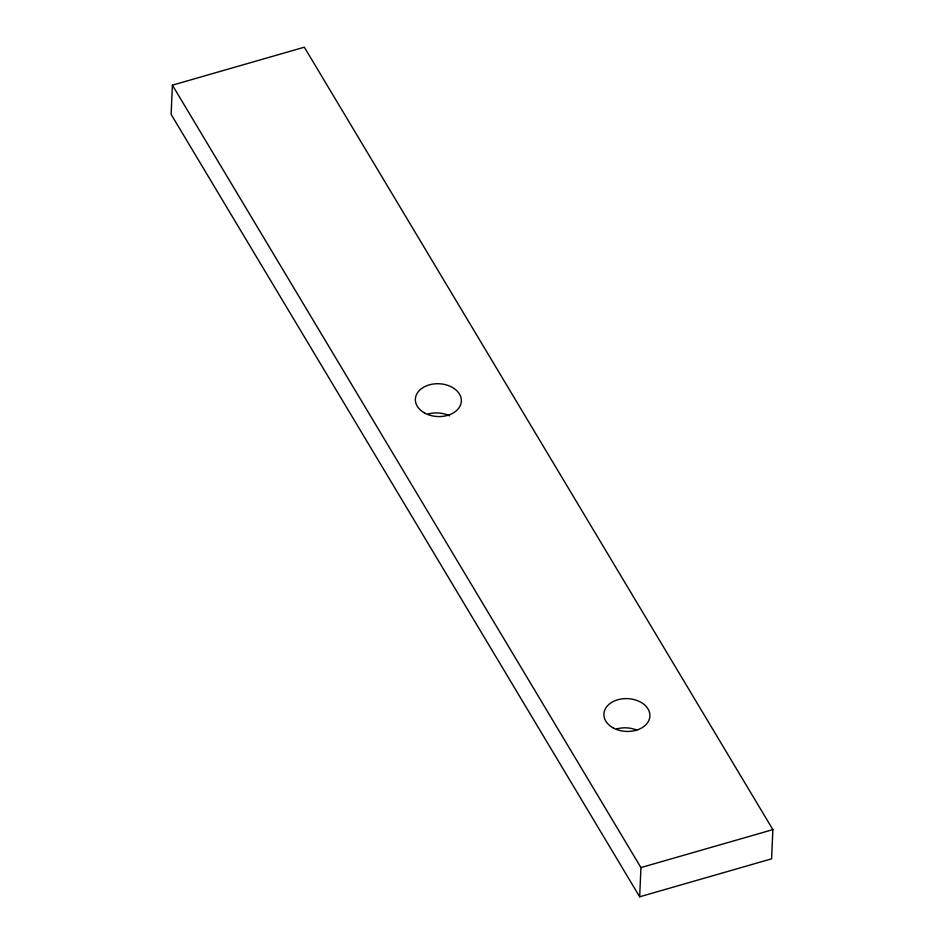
<?xml version="1.0" encoding="UTF-8"?>
<svg xmlns="http://www.w3.org/2000/svg" width="944" height="944" viewBox="0 0 944 944"><rect width="100%" height="100%" fill="white"/><g stroke="black" fill="none" stroke-linecap="round" stroke-linejoin="round"><path stroke-width="1.42" d="M172.398 85.161L171.124 114.377L639.666 896.8L771.602 858.839L772.876 829.623L304.334 47.2L172.398 85.161L640.941 867.583L639.666 896.8M640.941 867.583L772.876 829.623M616.491 728.969A23.01 16.414 2.5 0 1 636.822 730.125M427.939 414.086A23.01 16.414 2.5 0 1 449.556 415.82M613.199 727.918A23.01 16.414 2.5 0 0 649.767 717.393A23.01 16.414 2.5 0 0 617.777 699.752A23.01 16.414 2.5 0 0 613.199 727.918M424.647 413.035A23.01 16.414 2.5 0 0 461.203 402.522A23.01 16.414 2.5 0 0 429.213 384.881A23.01 16.414 2.5 0 0 424.647 413.035"/></g></svg>
